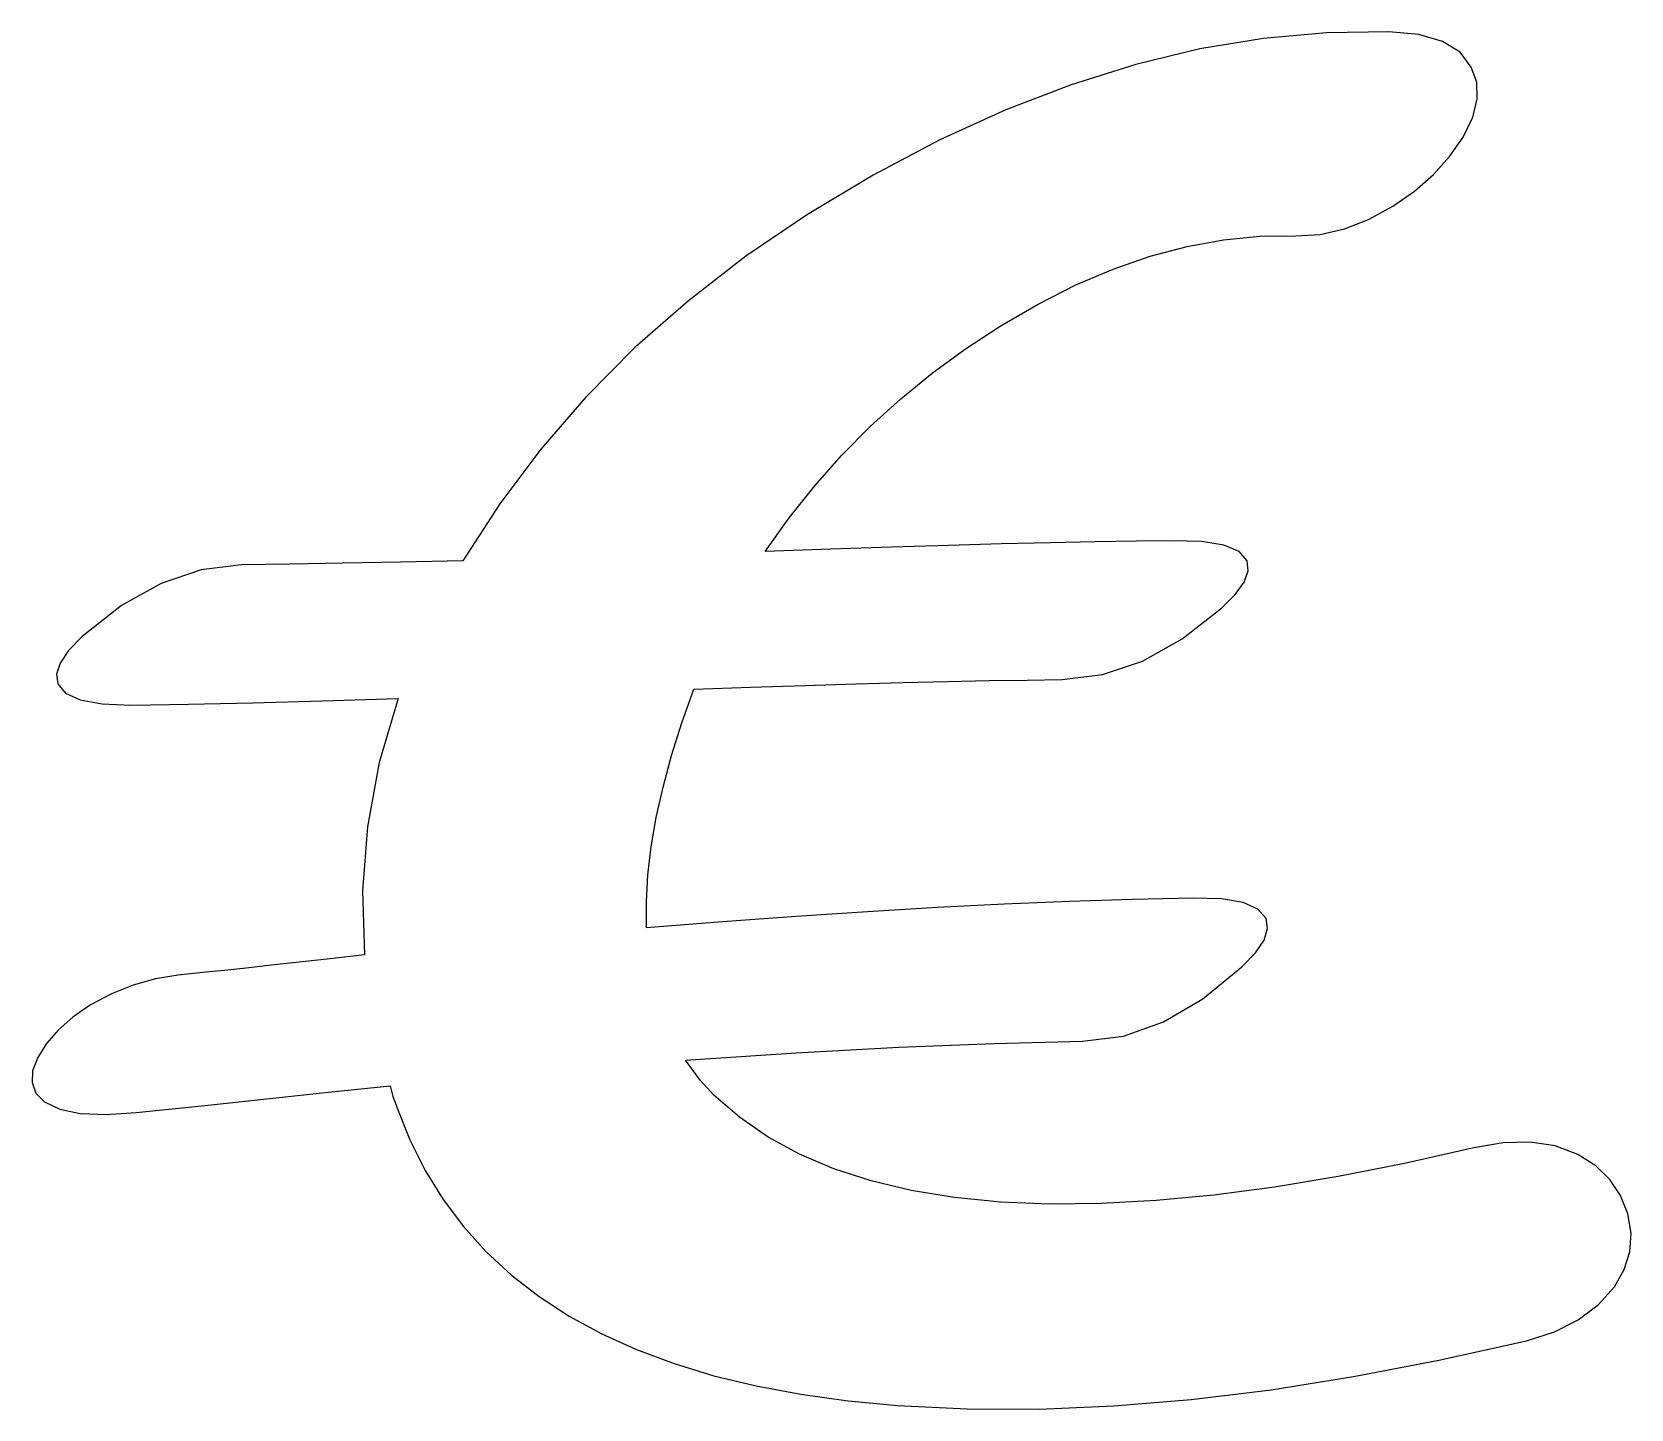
# Model space of a CAD drawing. Extents: x 0 to 16.4, y 0 to 14.2.
import ezdxf

# ---------------------------------------------------------------- set-up
doc = ezdxf.new("R2010")
doc.units = 0
doc.layers.get('0').update_dxf_attribs({"linetype": 'CONTINUOUS'})

msp = doc.modelspace()

# ---------------------------------------------------------------- linework, layer by layer
at = {"color": 0}
for p, q in [((13.316, 14.173), (12.668, 14.115)), ((13.958, 14.181), (13.316, 14.173)), ((14.267, 14.153), (13.958, 14.181)), ((14.51, 14.084), (14.267, 14.153)), ((12.014, 14.006), (11.354, 13.847)), ((12.668, 14.115), (12.014, 14.006)), ((14.69, 13.972), (14.51, 14.084)), ((11.354, 13.847), (10.688, 13.638)), ((14.806, 13.819), (14.69, 13.972)), ((14.863, 13.665), (14.806, 13.819)), ((14.868, 13.493), (14.863, 13.665)), ((10.688, 13.638), (10.016, 13.379)), ((14.821, 13.304), (14.868, 13.493)), ((10.016, 13.379), (9.337, 13.069)), ((14.722, 13.097), (14.821, 13.304)), ((9.337, 13.069), (8.653, 12.708)), ((14.583, 12.897), (14.722, 13.097)), ((14.417, 12.712), (14.583, 12.897)), ((8.653, 12.708), (7.976, 12.303)), ((14.222, 12.543), (14.417, 12.712)), ((14, 12.389), (14.222, 12.543)), ((13.75, 12.25), (14, 12.389)), ((7.976, 12.303), (7.342, 11.871)), ((13.5, 12.153), (13.75, 12.25)), ((11.882, 11.972), (12.258, 12.041)), ((12.258, 12.041), (12.63, 12.078)), ((12.63, 12.078), (13, 12.083)), ((13, 12.083), (13.25, 12.097)), ((13.25, 12.097), (13.5, 12.153)), ((7.342, 11.871), (6.75, 11.414)), ((11.122, 11.739), (11.503, 11.872)), ((11.503, 11.872), (11.882, 11.972)), ((10.737, 11.576), (11.122, 11.739)), ((10.349, 11.38), (10.737, 11.576)), ((6.75, 11.414), (6.201, 10.931)), ((9.958, 11.153), (10.349, 11.38)), ((9.602, 10.919), (9.958, 11.153)), ((6.201, 10.931), (5.695, 10.421)), ((9.26, 10.669), (9.602, 10.919)), ((8.935, 10.403), (9.26, 10.669)), ((5.695, 10.421), (5.231, 9.885)), ((8.625, 10.122), (8.935, 10.403)), ((8.331, 9.824), (8.625, 10.122)), ((5.231, 9.885), (4.809, 9.324)), ((8.052, 9.51), (8.331, 9.824)), ((7.789, 9.18), (8.052, 9.51)), ((4.809, 9.324), (4.431, 8.736)), ((7.542, 8.833), (7.789, 9.18)), ((9.427, 8.895), (8.84, 8.877)), ((9.972, 8.91), (9.427, 8.895)), ((10.476, 8.922), (9.972, 8.91)), ((10.937, 8.932), (10.476, 8.922)), ((11.358, 8.94), (10.937, 8.932)), ((11.736, 8.944), (11.358, 8.94)), ((12.034, 8.937), (11.736, 8.944)), ((12.26, 8.899), (12.034, 8.937)), ((12.416, 8.833), (12.26, 8.899)), ((3.788, 8.723), (3.194, 8.712)), ((4.431, 8.736), (3.788, 8.723)), ((8.212, 8.856), (7.542, 8.833)), ((8.84, 8.877), (8.212, 8.856)), ((12.5, 8.736), (12.416, 8.833)), ((12.509, 8.633), (12.5, 8.736)), ((1.738, 8.643), (1.326, 8.503)), ((2.153, 8.694), (1.738, 8.643)), ((2.649, 8.702), (2.153, 8.694)), ((3.194, 8.712), (2.649, 8.702)), ((12.469, 8.517), (12.509, 8.633)), ((1.326, 8.503), (0.918, 8.275)), ((12.378, 8.39), (12.469, 8.517)), ((0.918, 8.275), (0.514, 7.958)), ((11.832, 7.933), (12.236, 8.25)), ((12.236, 8.25), (12.378, 8.39)), ((0.514, 7.958), (0.373, 7.813)), ((11.424, 7.705), (11.832, 7.933)), ((0.373, 7.813), (0.285, 7.684)), ((0.285, 7.684), (0.248, 7.57)), ((0.248, 7.57), (0.264, 7.472)), ((11.012, 7.565), (11.424, 7.705)), ((0.264, 7.472), (0.342, 7.375)), ((6.683, 7.068), (6.806, 7.417)), ((6.806, 7.417), (7.393, 7.436)), ((7.393, 7.436), (7.949, 7.454)), ((7.949, 7.454), (8.472, 7.469)), ((8.472, 7.469), (8.962, 7.483)), ((8.962, 7.483), (9.419, 7.494)), ((9.419, 7.494), (9.845, 7.503)), ((9.845, 7.503), (10.237, 7.509)), ((10.237, 7.509), (10.597, 7.514)), ((10.597, 7.514), (11.012, 7.565)), ((0.342, 7.375), (0.493, 7.306)), ((0.493, 7.306), (0.717, 7.264)), ((0.717, 7.264), (1.014, 7.25)), ((1.014, 7.25), (1.608, 7.26)), ((1.608, 7.26), (2.264, 7.274)), ((2.264, 7.274), (2.983, 7.294)), ((2.983, 7.294), (3.764, 7.319)), ((3.764, 7.319), (3.57, 6.66)), ((6.577, 6.732), (6.683, 7.068)), ((3.57, 6.66), (3.448, 6)), ((6.49, 6.407), (6.577, 6.732)), ((6.42, 6.094), (6.49, 6.407)), ((6.368, 5.792), (6.42, 6.094)), ((3.448, 6), (3.397, 5.34)), ((6.334, 5.503), (6.368, 5.792)), ((6.318, 5.225), (6.334, 5.503)), ((3.397, 5.34), (3.417, 4.681)), ((6.319, 4.958), (6.318, 5.225)), ((8.595, 5.125), (7.859, 5.076)), ((9.309, 5.167), (8.595, 5.125)), ((10.001, 5.201), (9.309, 5.167)), ((10.671, 5.229), (10.001, 5.201)), ((11.319, 5.25), (10.671, 5.229)), ((11.944, 5.264), (11.319, 5.25)), ((12.236, 5.256), (11.944, 5.264)), ((12.458, 5.219), (12.236, 5.256)), ((12.611, 5.152), (12.458, 5.219)), ((12.694, 5.056), (12.611, 5.152)), ((7.1, 5.021), (6.319, 4.958)), ((7.859, 5.076), (7.1, 5.021)), ((12.674, 4.833), (12.71, 4.951)), ((12.71, 4.951), (12.694, 5.056)), ((12.585, 4.701), (12.674, 4.833)), ((3.065, 4.641), (2.745, 4.605)), ((3.417, 4.681), (3.065, 4.641)), ((12.444, 4.556), (12.585, 4.701)), ((1.5, 4.472), (1.266, 4.432)), ((1.627, 4.485), (1.5, 4.472)), ((1.786, 4.501), (1.627, 4.485)), ((1.978, 4.521), (1.786, 4.501)), ((2.201, 4.545), (1.978, 4.521)), ((2.457, 4.573), (2.201, 4.545)), ((2.745, 4.605), (2.457, 4.573)), ((12.045, 4.227), (12.444, 4.556)), ((0.815, 4.28), (0.597, 4.167)), ((1.038, 4.368), (0.815, 4.28)), ((1.266, 4.432), (1.038, 4.368)), ((0.597, 4.167), (0.417, 4.039)), ((11.639, 3.99), (12.045, 4.227)), ((0.417, 4.039), (0.267, 3.906)), ((11.226, 3.845), (11.639, 3.99)), ((0.267, 3.906), (0.147, 3.768)), ((9.899, 3.769), (10.806, 3.792)), ((10.806, 3.792), (11.226, 3.845)), ((0.056, 3.625), (0.003, 3.487)), ((0.147, 3.768), (0.056, 3.625)), ((6.722, 3.597), (7.858, 3.672)), ((7.858, 3.672), (8.917, 3.729)), ((8.917, 3.729), (9.899, 3.769)), ((0.003, 3.487), (-0.003, 3.365)), ((6.871, 3.389), (6.722, 3.597)), ((-0.003, 3.365), (0.037, 3.258)), ((3.08, 3.269), (3.681, 3.333)), ((3.681, 3.333), (3.694, 3.292)), ((3.694, 3.292), (3.708, 3.222)), ((7.014, 3.236), (6.871, 3.389)), ((0.037, 3.258), (0.125, 3.167)), ((0.125, 3.167), (0.283, 3.092)), ((1.069, 3.056), (1.774, 3.13)), ((1.774, 3.13), (2.444, 3.201)), ((2.444, 3.201), (3.08, 3.269)), ((3.708, 3.222), (3.733, 3.16)), ((3.733, 3.16), (3.75, 3.111)), ((7.277, 3.008), (7.014, 3.236)), ((0.283, 3.092), (0.493, 3.049)), ((0.493, 3.049), (0.755, 3.037)), ((0.755, 3.037), (1.069, 3.056)), ((3.75, 3.111), (3.884, 2.775)), ((7.57, 2.805), (7.277, 3.008)), ((7.894, 2.629), (7.57, 2.805)), ((3.884, 2.775), (4.043, 2.459)), ((14.833, 2.694), (14.119, 2.534)), ((15.135, 2.747), (14.833, 2.694)), ((15.413, 2.754), (15.135, 2.747)), ((15.669, 2.713), (15.413, 2.754)), ((15.903, 2.625), (15.669, 2.713)), ((8.247, 2.478), (7.894, 2.629)), ((8.631, 2.354), (8.247, 2.478)), ((14.119, 2.534), (13.435, 2.399)), ((16.086, 2.509), (15.903, 2.625)), ((16.233, 2.368), (16.086, 2.509)), ((4.043, 2.459), (4.227, 2.161)), ((9.044, 2.255), (8.631, 2.354)), ((13.435, 2.399), (12.781, 2.29)), ((16.343, 2.203), (16.233, 2.368)), ((4.227, 2.161), (4.437, 1.883)), ((9.488, 2.182), (9.044, 2.255)), ((9.962, 2.135), (9.488, 2.182)), ((11.563, 2.151), (10.999, 2.12)), ((12.157, 2.207), (11.563, 2.151)), ((12.781, 2.29), (12.157, 2.207)), ((16.417, 2.014), (16.343, 2.203)), ((10.466, 2.115), (9.962, 2.135)), ((10.999, 2.12), (10.466, 2.115)), ((16.45, 1.816), (16.417, 2.014)), ((4.437, 1.883), (4.671, 1.624)), ((16.438, 1.625), (16.45, 1.816)), ((4.671, 1.624), (4.93, 1.384)), ((16.38, 1.441), (16.438, 1.625)), ((4.93, 1.384), (5.215, 1.163)), ((16.278, 1.264), (16.38, 1.441)), ((5.215, 1.163), (5.524, 0.962)), ((16.112, 1.078), (16.278, 1.264)), ((15.906, 0.924), (16.112, 1.078)), ((5.524, 0.962), (5.859, 0.78)), ((15.661, 0.8), (15.906, 0.924)), ((5.859, 0.78), (6.218, 0.617)), ((14.472, 0.507), (15.375, 0.708)), ((15.375, 0.708), (15.661, 0.8)), ((6.218, 0.617), (6.603, 0.473)), ((13.595, 0.339), (14.472, 0.507)), ((6.603, 0.473), (7.013, 0.348)), ((7.013, 0.348), (7.448, 0.243)), ((12.746, 0.204), (13.595, 0.339)), ((7.448, 0.243), (7.908, 0.157)), ((11.924, 0.104), (12.746, 0.204)), ((7.908, 0.157), (8.393, 0.09)), ((8.393, 0.09), (8.903, 0.042)), ((8.903, 0.042), (9.618, 0.007)), ((9.618, 0.007), (10.359, 0.005)), ((10.359, 0.005), (11.128, 0.038)), ((11.128, 0.038), (11.924, 0.104))]:
    msp.add_line(p, q, dxfattribs=at)

doc.saveas('drawing.dxf')
